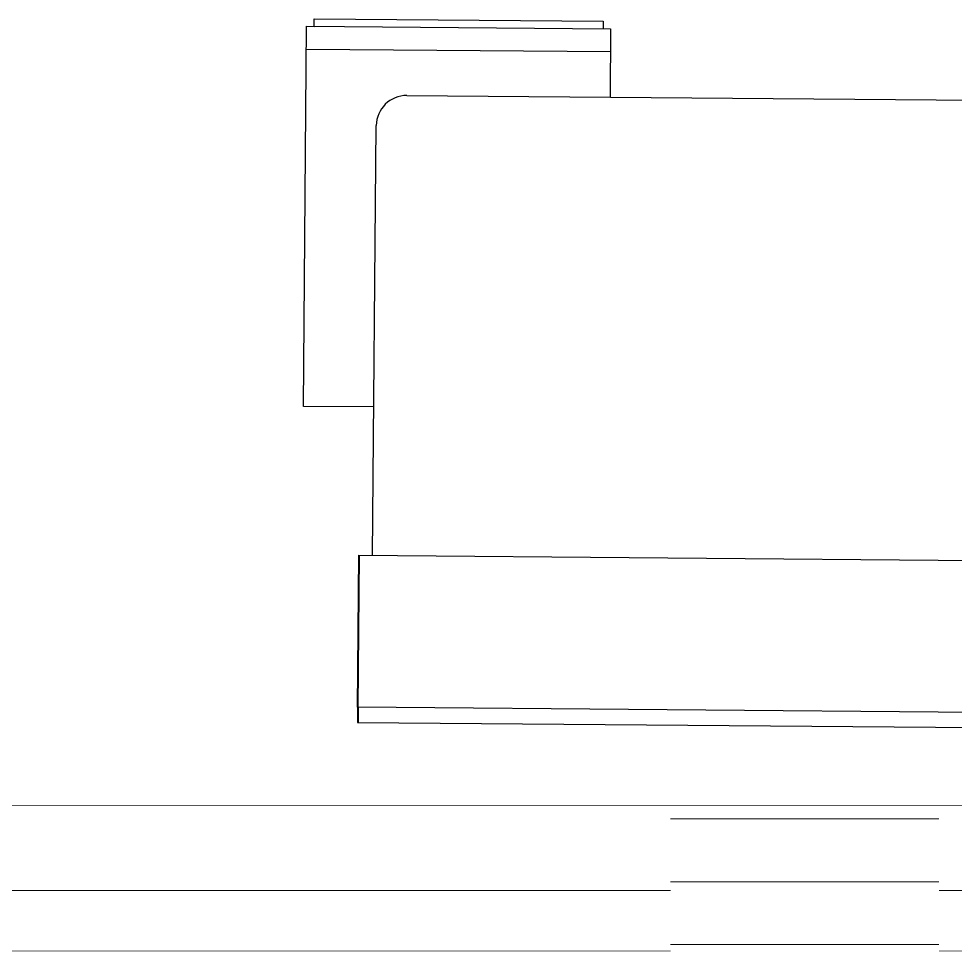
# Paper-space layout 'office1 floor1' of a CAD drawing. Header units: inches. Extents: x 0.3 to 10.8, y 1.4 to 4.2.
# Drawn here: x 0.7622 to 1.018, y 1.9866 to 2.2421 of the extents above; entities that cross this region are included whole.
import ezdxf

# ---------------------------------------------------------------- set-up
doc = ezdxf.new("R2010")
doc.units = ezdxf.units.IN
doc.header["$MEASUREMENT"] = 0
doc.set_wipeout_variables(frame=1)
doc.layers.get('0').update_dxf_attribs({"lineweight": 0})
for name, color, linetype, lineweight in [('WALL 1 100', 250, 'Continuous', 9), ('окно', 7, 'Continuous', 9), ('провода', 1, 'Continuous', 5)]:
    doc.layers.add(name, color=color, linetype=linetype, lineweight=lineweight)

# ---------------------------------------------------------------- blocks, each defined once
blk = doc.blocks.new('*U37')
blk.add_wipeout([(-69.25, 69.81), (69.25, 69.81), (69.25, -5), (-69.25, -5)]).dxf.layer = 'окно'
at = {"layer": 'окно'}
for p, q in [((-69.25, 64.81), (69.25, 64.81)), ((-69.25, 32.41), (69.25, 32.41)), ((-69.25, 0), (69.25, 0))]:
    blk.add_line(p, q, dxfattribs=at)

psp = doc.layouts.new('office1 floor1')

# ---------------------------------------------------------------- linework, layer by layer
at = {"color": 7, "linetype": 'ByBlock', "lineweight": -2}
for p, q in [((0.8429, 2.23998), (0.84292, 2.24206)), ((0.84292, 2.24206), (0.92179, 2.24139)), ((0.92179, 2.24139), (0.92177, 2.23932)), ((0.83996, 2.13622), (0.84083, 2.24)), ((0.84083, 2.24), (0.8429, 2.23998)), ((0.84083, 2.24), (0.92385, 2.2393)), ((0.92385, 2.2393), (0.92369, 2.22064)), ((0.84078, 2.23377), (0.92379, 2.23307)), ((0.86822, 2.2211), (1.18369, 2.21846)), ((0.85886, 2.09554), (0.85985, 2.21287)), ((0.8592, 2.13606), (0.83996, 2.13622)), ((0.85476, 2.05406), (0.85511, 2.09557)), ((0.85488, 2.05405), (0.85523, 2.09556)), ((0.85495, 2.05398), (0.8553, 2.09549)), ((0.85511, 2.09557), (1.06266, 2.09383)), ((0.85476, 2.05406), (0.85472, 2.04991)), ((1.06231, 2.05232), (0.85476, 2.05406)), ((0.85488, 2.05405), (0.85485, 2.0499)), ((0.85495, 2.05398), (0.85491, 2.04983)), ((0.85472, 2.04991), (1.06227, 2.04817))]:
    psp.add_line(p, q, dxfattribs=at)
psp.add_arc((0.86815, 2.2128), 0.0083, 89.5193, 179.5193, dxfattribs=at)
at = {"layer": 'WALL 1 100', "color": 0}
for p, q in [((0.31925, 2.0269), (5.31794, 2.02918)), ((0.27958, 1.98723), (5.31822, 1.98941))]:
    psp.add_line(p, q, dxfattribs=at)
at = {"layer": 'провода', "color": 1}
psp.add_line((3.73975, 2.00469), (0.29502, 2.00388), dxfattribs=at)

# ---------------------------------------------------------------- next in the draw order: block references
at = {"layer": 'провода', "color": 7, "linetype": 'ByBlock', "lineweight": 0, "xscale": 0.0005292558677092659, "yscale": 0.0005292558677092659, "zscale": 0.0005292558677092659}
psp.add_blockref('*U37', (0.97686, 1.98926), dxfattribs=at)

doc.saveas('drawing.dxf')
